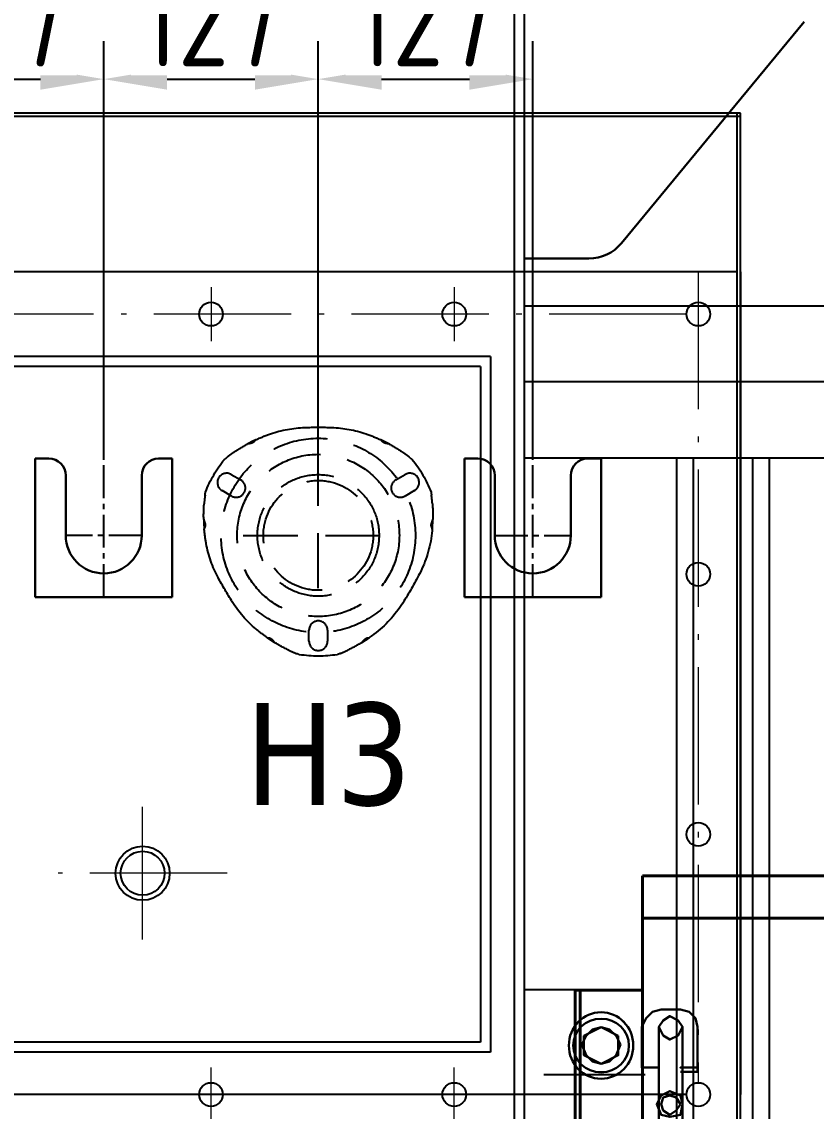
# Model space of a CAD drawing. Header units: millimetres. Extents: x 834 to 15818, y 1166 to 7882.
# Drawn here: x 6213 to 6683, y 6174 to 6819 of the extents above; entities that cross this region are included whole.
import ezdxf

# ---------------------------------------------------------------- set-up
doc = ezdxf.new("R2010")
doc.units = ezdxf.units.MM
doc.header["$LTSCALE"] = 13
for name, pattern in [('4 点画线', [9, 6.25, -1.25, 0.25, -1.25]), ('CENTER', [50.8, 31.75, -6.35, 6.35, -6.35]), ('CENTER2', [1.125, 0.75, -0.125, 0.125, -0.125]), ('DASHED', [0.75, 0.5, -0.25])]:
    doc.linetypes.add(name, pattern=pattern)
doc.layers.get('0').update_dxf_attribs({"color": 1, "linetype": 'CENTER'})
for name, color, linetype in [('1', 4, 'Continuous'), ('2', 3, 'Continuous'), ('3中心线层', 1, 'CENTER'), ('4虚线层', 6, 'DASHED'), ('中心线', 1, 'CENTER2'), ('粗实线', 4, 'Continuous')]:
    doc.layers.add(name, color=color, linetype=linetype)
doc.layers.add('标注、文本', color=3, linetype='Continuous', lineweight=25)
doc.layers.add('铁心', color=3, linetype='Continuous', lineweight=0)
doc.styles.get("Standard").update_dxf_attribs({"font": 'gbenor.shx', "bigfont": 'gbcbig.shx'})
doc.styles.add('Tahoma_txtstyle_30.40_0_0', font='tahoma.ttf')
doc.dimstyles.new('丁晓菲', dxfattribs={"dimscale": 15, "dimtxt": 3.5, "dimasz": 2.5, "dimexe": 1.5, "dimexo": 0, "dimgap": 0.5, "dimtad": 1, "dimtoh": 1, "dimtxsty": 'Standard', "dimcen": 2.5, "dimclrd": 3, "dimclre": 3, "dimclrt": 2, "dimadec": 0, "dimazin": 0, "dimtfac": 1, "dimtmove": 0, "dimatfit": 2, "dimfxl": 1.5, "dimarcsym": 0})

# ---------------------------------------------------------------- blocks, each defined once
blk = doc.blocks.new('A$C03F92070')
at = {"layer": '4虚线层', "ltscale": 5}
for p, q in [((67.85, 40.24), (67.85, 116.01)), ((16.36, 107.57), (21.99, 104.32)), ((113.71, 104.32), (119.34, 107.57)), ((16.49, 94.79), (10.86, 98.04)), ((124.84, 98.04), (119.21, 94.79)), ((23.33, 71.49), (112.37, 71.49)), ((62.35, 8.86), (62.35, 15.36)), ((73.35, 15.36), (73.35, 8.86))]:
    blk.add_line(p, q, dxfattribs=at)
for radius in [57.5, 48, 36, 32.5]:
    blk.add_circle((67.85, 71.49), radius, dxfattribs=at)
at = {"layer": '4虚线层', "ltscale": 5, "extrusion": (0, 0, -1)}
for centre, radius, start, end in [((-67.85, -88.03), 223.54, 87.94531, 92.05469), ((-68.85, 46.49), 90, 64.92451, 71.02185), ((-62.34, 65.41), 70, 71.02185, 87.94531), ((-73.35, 65.41), 70, 92.05469, 108.97815), ((-66.85, 46.49), 90, 108.97815, 115.07549), ((-68.85, 46.49), 90, 55.4521, 61.38179), ((-66.85, 46.49), 90, 118.61821, 124.5479), ((-67.85, 71.49), 71.5, 20.96454, 39.03546), ((-68.85, 46.49), 90, 51.08313, 52.23427), ((-66.85, 46.49), 90, 127.76573, 128.91687), ((-67.85, 71.49), 71.5, 140.96454, 159.03546), ((-90, 83.12), 90, 7.76573, 8.91687), ((-45.7, 83.12), 90, 171.08313, 172.23427), ((-90, 83.12), 90, 358.61821, 4.5479), ((-45.7, 83.12), 90, 175.4521, 181.38179), ((-90, 83.12), 90, 349.46719, 355.07549), ((-65.57, 80.82), 70, 186.60228, 207.21776), ((-45.7, 83.12), 90, 184.92451, 186.60228), ((-70.33, 79.46), 70, 331.9245, 349.46719), ((-205.81, 151.73), 223.54, 327.65027, 331.9245), ((70.97, 151.05), 223.54, 207.21776, 212.35682), ((-76.09, 69.57), 70, 310.17076, 327.65027), ((-58.73, 68.87), 70, 212.35682, 233.02623), ((-89, 84.85), 90, 304.92451, 310.17076), ((-46.7, 84.85), 90, 233.02623, 235.07549), ((-89, 84.85), 90, 295.4521, 301.38179), ((-46.7, 84.85), 90, 238.61821, 244.5479), ((-89, 84.85), 90, 291.08313, 292.23427), ((-67.85, 71.49), 71.5, 260.96454, 279.03546), ((-46.7, 84.85), 90, 247.76573, 248.91687)]:
    blk.add_arc(centre, radius, start, end, dxfattribs=at)
at = {"layer": '4虚线层', "ltscale": 5}
for centre, start, end in [((13.61, 102.81), 60, 240), ((19.24, 99.56), 240, 60), ((116.46, 99.56), 120, 300), ((122.09, 102.81), 300, 120), ((67.85, 15.36), 0, 180), ((67.85, 8.86), 180, 0)]:
    blk.add_arc(centre, 5.5, start, end, dxfattribs=at)
for points, knots in [([(30.89, 128.1), (30.89, 128.1), (30.88, 128.1), (30.83, 128.07), (30.76, 128.04), (30.57, 127.95), (30.45, 127.89), (30.18, 127.77), (30.03, 127.69), (29.7, 127.53), (29.52, 127.45), (29.16, 127.27), (28.96, 127.17), (28.58, 126.98), (28.39, 126.89), (27.99, 126.69), (27.8, 126.59), (27.42, 126.39), (27.24, 126.3), (26.87, 126.11), (26.7, 126.02), (26.39, 125.85), (26.24, 125.77), (25.98, 125.63), (25.87, 125.57), (25.69, 125.47), (25.63, 125.44), (25.58, 125.41), (25.57, 125.4), (25.57, 125.4), (25.57, 125.4), (25.57, 125.4)], [0, 0, 0, 0, 0.043819, 0.043819, 0.119878, 0.119878, 0.195937, 0.195937, 0.271996, 0.271996, 0.348055, 0.348055, 0.424114, 0.424114, 0.500173, 0.500173, 0.576231, 0.576231, 0.65229, 0.65229, 0.728349, 0.728349, 0.804408, 0.804408, 0.880467, 0.880467, 0.956526, 0.956526, 0.994556, 0.994556, 1, 1, 1, 1]), ([(30.71, 128.01), (30.65, 127.99), (30.59, 127.94), (30.48, 127.84), (30.42, 127.77), (30.3, 127.62), (30.24, 127.54), (30.11, 127.35), (30.04, 127.25), (29.89, 127.05), (29.81, 126.95), (29.62, 126.74), (29.51, 126.65), (29.29, 126.47), (29.16, 126.4), (28.9, 126.26), (28.77, 126.2), (28.36, 126.06), (28.08, 125.99), (27.53, 125.87), (27.26, 125.83), (26.87, 125.76), (26.75, 125.74), (26.5, 125.7), (26.38, 125.67), (26.05, 125.61), (25.85, 125.56), (25.74, 125.5)], [0, 0, 0, 0, 0.0625, 0.0625, 0.125, 0.125, 0.1875, 0.1875, 0.25, 0.25, 0.3125, 0.3125, 0.375, 0.375, 0.4375, 0.4375, 0.5, 0.5, 0.625, 0.625, 0.75, 0.75, 0.8125, 0.8125, 0.875, 0.875, 1, 1, 1, 1]), ([(110.13, 125.4), (110.13, 125.4), (110.13, 125.4), (110.13, 125.4), (110.12, 125.41), (110.07, 125.44), (110.01, 125.47), (109.83, 125.57), (109.72, 125.63), (109.46, 125.77), (109.31, 125.85), (108.99, 126.02), (108.81, 126.11), (108.45, 126.3), (108.26, 126.4), (107.88, 126.6), (107.68, 126.7), (107.29, 126.9), (107.1, 127), (106.72, 127.18), (106.53, 127.28), (106.16, 127.46), (105.99, 127.54), (105.66, 127.7), (105.51, 127.77), (105.24, 127.9), (105.12, 127.95), (104.94, 128.04), (104.87, 128.07), (104.82, 128.09), (104.81, 128.1), (104.8, 128.1), (104.8, 128.1), (104.8, 128.1)], [0, 0, 0, 0, 0.005743, 0.005743, 0.043766, 0.043766, 0.119813, 0.119813, 0.195859, 0.195859, 0.271906, 0.271906, 0.347952, 0.347952, 0.423999, 0.423999, 0.500046, 0.500046, 0.576092, 0.576092, 0.652139, 0.652139, 0.728185, 0.728185, 0.804232, 0.804232, 0.880279, 0.880279, 0.956325, 0.956325, 0.994349, 0.994349, 1, 1, 1, 1]), ([(109.96, 125.5), (109.9, 125.53), (109.83, 125.55), (109.65, 125.6), (109.54, 125.63), (109.21, 125.7), (108.96, 125.74), (108.44, 125.83), (108.17, 125.87), (107.63, 125.99), (107.34, 126.06), (106.94, 126.2), (106.8, 126.26), (106.54, 126.39), (106.42, 126.47), (106.19, 126.64), (106.08, 126.74), (105.9, 126.94), (105.81, 127.05), (105.66, 127.25), (105.59, 127.35), (105.46, 127.53), (105.39, 127.62), (105.28, 127.77), (105.22, 127.84), (105.11, 127.94), (105.05, 127.99), (104.99, 128.01)], [0, 0, 0, 0, 0.0625, 0.0625, 0.125, 0.125, 0.25, 0.25, 0.375, 0.375, 0.5, 0.5, 0.5625, 0.5625, 0.625, 0.625, 0.6875, 0.6875, 0.75, 0.75, 0.8125, 0.8125, 0.875, 0.875, 0.9375, 0.9375, 1, 1, 1, 1]), ([(13.95, 117.81), (13.92, 117.79), (13.88, 117.76), (13.82, 117.71), (13.77, 117.67), (13.74, 117.65), (13.73, 117.64)], [0, 0, 0, 0, 0.272943, 0.542517, 0.809704, 1, 1, 1, 1]), ([(14.22, 118.02), (14.2, 118), (14.15, 117.96), (14.08, 117.91), (14.01, 117.86), (13.97, 117.82), (13.95, 117.81)], [0, 0, 0, 0, 0.251777, 0.501943, 0.751136, 1, 1, 1, 1]), ([(14.55, 118.27), (14.52, 118.25), (14.46, 118.2), (14.38, 118.14), (14.3, 118.08), (14.25, 118.04), (14.22, 118.02)], [0, 0, 0, 0, 0.251749, 0.501948, 0.751171, 1, 1, 1, 1]), ([(15.74, 119.15), (15.69, 119.12), (15.59, 119.05), (15.45, 118.94), (15.32, 118.84), (15.18, 118.74), (15.05, 118.65), (14.92, 118.55), (14.8, 118.45), (14.67, 118.36), (14.59, 118.3), (14.55, 118.27)], [0, 0, 0, 0, 0.114473, 0.22719, 0.338528, 0.448878, 0.558641, 0.668227, 0.778044, 0.888502, 1, 1, 1, 1]), ([(17.82, 120.63), (17.81, 120.62), (17.74, 120.57), (17.58, 120.46), (17.28, 120.26), (16.94, 120.02), (16.6, 119.78), (16.29, 119.55), (16.01, 119.35), (15.83, 119.22), (15.74, 119.15)], [0, 0, 0, 0, 0.026865, 0.187364, 0.351072, 0.511786, 0.674931, 0.783277, 0.891149, 1, 1, 1, 1]), ([(119.96, 119.15), (119.92, 119.19), (119.82, 119.25), (119.69, 119.35), (119.55, 119.45), (119.41, 119.55), (119.28, 119.65), (119.06, 119.81), (118.76, 120.02), (118.42, 120.26), (118.12, 120.46), (117.96, 120.57), (117.89, 120.62), (117.88, 120.63)], [0, 0, 0, 0, 0.05466, 0.108896, 0.162888, 0.216817, 0.270864, 0.325211, 0.488741, 0.649833, 0.813717, 0.974388, 1, 1, 1, 1]), ([(121.15, 118.27), (121.11, 118.3), (121.03, 118.36), (120.9, 118.45), (120.78, 118.55), (120.65, 118.65), (120.52, 118.74), (120.38, 118.84), (120.25, 118.94), (120.1, 119.05), (120.01, 119.12), (119.96, 119.15)], [0, 0, 0, 0, 0.111498, 0.221956, 0.331773, 0.441359, 0.551122, 0.661472, 0.77281, 0.885527, 1, 1, 1, 1]), ([(121.48, 118.02), (121.45, 118.04), (121.4, 118.08), (121.32, 118.14), (121.23, 118.2), (121.18, 118.25), (121.15, 118.27)], [0, 0, 0, 0, 0.248829, 0.498052, 0.748251, 1, 1, 1, 1]), ([(121.75, 117.81), (121.73, 117.82), (121.69, 117.86), (121.62, 117.91), (121.55, 117.96), (121.5, 118), (121.48, 118.02)], [0, 0, 0, 0, 0.248864, 0.498057, 0.748223, 1, 1, 1, 1]), ([(121.97, 117.64), (121.96, 117.65), (121.93, 117.67), (121.88, 117.71), (121.82, 117.76), (121.78, 117.79), (121.75, 117.81)], [0, 0, 0, 0, 0.190293, 0.457482, 0.727057, 1, 1, 1, 1]), ([(0.52, 92.79), (0.51, 92.73), (0.5, 92.62), (0.48, 92.45), (0.46, 92.28), (0.45, 92.11), (0.43, 91.95), (0.4, 91.68), (0.37, 91.32), (0.33, 90.9), (0.3, 90.54), (0.29, 90.34), (0.28, 90.26), (0.28, 90.25)], [0, 0, 0, 0, 0.05466, 0.108897, 0.162889, 0.216817, 0.270864, 0.325211, 0.488741, 0.649833, 0.813717, 0.974388, 1, 1, 1, 1]), ([(0.69, 94.25), (0.68, 94.21), (0.67, 94.11), (0.65, 93.95), (0.63, 93.8), (0.61, 93.64), (0.59, 93.47), (0.57, 93.31), (0.55, 93.14), (0.53, 92.96), (0.52, 92.85), (0.52, 92.79)], [0, 0, 0, 0, 0.111498, 0.221956, 0.331773, 0.441359, 0.551122, 0.661472, 0.77281, 0.885527, 1, 1, 1, 1]), ([(0.74, 94.67), (0.73, 94.63), (0.73, 94.57), (0.71, 94.47), (0.7, 94.36), (0.69, 94.29), (0.69, 94.25)], [0, 0, 0, 0, 0.248829, 0.498052, 0.748251, 1, 1, 1, 1]), ([(0.82, 95.29), (0.82, 95.27), (0.81, 95.24), (0.81, 95.17), (0.8, 95.1), (0.79, 95.04), (0.78, 95.01)], [0, 0, 0, 0, 0.190297, 0.457484, 0.727058, 1, 1, 1, 1]), ([(134.92, 95.01), (134.91, 95.04), (134.9, 95.1), (134.89, 95.17), (134.89, 95.24), (134.88, 95.27), (134.88, 95.29)], [0, 0, 0, 0, 0.272943, 0.542517, 0.809704, 1, 1, 1, 1]), ([(134.96, 94.67), (134.96, 94.7), (134.95, 94.76), (134.94, 94.85), (134.93, 94.93), (134.92, 94.98), (134.92, 95.01)], [0, 0, 0, 0, 0.251777, 0.501943, 0.751136, 1, 1, 1, 1]), ([(135.01, 94.25), (135.01, 94.29), (135, 94.36), (134.99, 94.47), (134.97, 94.57), (134.96, 94.63), (134.96, 94.67)], [0, 0, 0, 0, 0.251749, 0.501948, 0.751171, 1, 1, 1, 1]), ([(135.18, 92.79), (135.18, 92.85), (135.16, 92.96), (135.15, 93.14), (135.13, 93.31), (135.11, 93.47), (135.09, 93.64), (135.07, 93.8), (135.05, 93.95), (135.03, 94.11), (135.02, 94.21), (135.01, 94.25)], [0, 0, 0, 0, 0.114473, 0.22719, 0.338528, 0.448878, 0.558641, 0.668227, 0.778044, 0.888502, 1, 1, 1, 1]), ([(135.42, 90.25), (135.42, 90.26), (135.41, 90.34), (135.4, 90.54), (135.37, 90.9), (135.33, 91.31), (135.29, 91.73), (135.25, 92.11), (135.22, 92.45), (135.2, 92.67), (135.18, 92.79)], [0, 0, 0, 0, 0.026865, 0.187364, 0.351073, 0.511786, 0.674931, 0.783277, 0.891149, 1, 1, 1, 1]), ([(0.02, 81.15), (0.02, 81.15), (0.02, 81.15), (0.02, 81.15), (0.02, 81.14), (0.02, 81.08), (0.02, 81.01), (0.02, 80.81), (0.03, 80.68), (0.04, 80.38), (0.04, 80.21), (0.05, 79.85), (0.06, 79.65), (0.08, 79.24), (0.09, 79.03), (0.11, 78.6), (0.12, 78.38), (0.14, 77.94), (0.16, 77.72), (0.18, 77.3), (0.2, 77.09), (0.23, 76.68), (0.24, 76.49), (0.27, 76.13), (0.28, 75.96), (0.3, 75.67), (0.32, 75.54), (0.33, 75.33), (0.34, 75.26), (0.34, 75.2), (0.35, 75.19), (0.35, 75.19), (0.35, 75.19), (0.35, 75.19)], [0, 0, 0, 0, 0.005743, 0.005743, 0.043766, 0.043766, 0.119813, 0.119813, 0.195859, 0.195859, 0.271906, 0.271906, 0.347952, 0.347952, 0.423999, 0.423999, 0.500046, 0.500046, 0.576092, 0.576092, 0.652139, 0.652139, 0.728185, 0.728185, 0.804232, 0.804232, 0.880279, 0.880279, 0.956325, 0.956325, 0.994349, 0.994349, 1, 1, 1, 1]), ([(0.02, 80.95), (0.02, 80.89), (0.04, 80.81), (0.08, 80.63), (0.12, 80.53), (0.22, 80.21), (0.31, 79.97), (0.5, 79.47), (0.59, 79.22), (0.76, 78.69), (0.85, 78.41), (0.92, 77.98), (0.94, 77.84), (0.96, 77.55), (0.95, 77.4), (0.91, 77.12), (0.88, 76.97), (0.8, 76.71), (0.75, 76.59), (0.65, 76.35), (0.6, 76.24), (0.51, 76.03), (0.47, 75.94), (0.39, 75.76), (0.37, 75.68), (0.33, 75.53), (0.32, 75.46), (0.33, 75.4)], [0, 0, 0, 0, 0.0625, 0.0625, 0.125, 0.125, 0.25, 0.25, 0.375, 0.375, 0.5, 0.5, 0.5625, 0.5625, 0.625, 0.625, 0.6875, 0.6875, 0.75, 0.75, 0.8125, 0.8125, 0.875, 0.875, 0.9375, 0.9375, 1, 1, 1, 1]), ([(135.37, 75.4), (135.38, 75.46), (135.37, 75.53), (135.33, 75.68), (135.31, 75.76), (135.23, 75.94), (135.19, 76.03), (135.1, 76.24), (135.04, 76.35), (134.95, 76.58), (134.9, 76.71), (134.82, 76.97), (134.79, 77.11), (134.75, 77.4), (134.74, 77.54), (134.76, 77.83), (134.78, 77.98), (134.85, 78.4), (134.93, 78.68), (135.11, 79.21), (135.2, 79.47), (135.34, 79.84), (135.38, 79.96), (135.47, 80.2), (135.51, 80.31), (135.62, 80.63), (135.68, 80.83), (135.68, 80.95)], [0, 0, 0, 0, 0.0625, 0.0625, 0.125, 0.125, 0.1875, 0.1875, 0.25, 0.25, 0.3125, 0.3125, 0.375, 0.375, 0.4375, 0.4375, 0.5, 0.5, 0.625, 0.625, 0.75, 0.75, 0.8125, 0.8125, 0.875, 0.875, 1, 1, 1, 1]), ([(135.35, 75.19), (135.35, 75.19), (135.35, 75.2), (135.36, 75.26), (135.37, 75.34), (135.38, 75.54), (135.4, 75.67), (135.42, 75.97), (135.43, 76.14), (135.46, 76.51), (135.48, 76.7), (135.5, 77.11), (135.52, 77.32), (135.54, 77.75), (135.56, 77.97), (135.58, 78.41), (135.59, 78.62), (135.61, 79.05), (135.62, 79.26), (135.64, 79.67), (135.65, 79.86), (135.66, 80.22), (135.66, 80.39), (135.67, 80.68), (135.67, 80.81), (135.68, 81.01), (135.68, 81.08), (135.68, 81.14), (135.68, 81.15), (135.68, 81.15), (135.68, 81.15), (135.68, 81.15)], [0, 0, 0, 0, 0.043819, 0.043819, 0.119878, 0.119878, 0.195937, 0.195937, 0.271996, 0.271996, 0.348055, 0.348055, 0.424114, 0.424114, 0.500173, 0.500173, 0.576232, 0.576232, 0.65229, 0.65229, 0.728349, 0.728349, 0.804408, 0.804408, 0.880467, 0.880467, 0.956526, 0.956526, 0.994556, 0.994556, 1, 1, 1, 1]), ([(37.3, 11.18), (37.3, 11.18), (37.31, 11.17), (37.36, 11.14), (37.42, 11.09), (37.59, 10.98), (37.7, 10.9), (37.95, 10.73), (38.09, 10.63), (38.39, 10.43), (38.55, 10.32), (38.89, 10.09), (39.07, 9.97), (39.42, 9.73), (39.61, 9.61), (39.98, 9.37), (40.16, 9.26), (40.51, 9.03), (40.69, 8.91), (41.04, 8.69), (41.2, 8.59), (41.51, 8.4), (41.65, 8.31), (41.9, 8.16), (42.01, 8.09), (42.18, 7.99), (42.24, 7.95), (42.29, 7.92), (42.3, 7.91), (42.3, 7.91), (42.3, 7.91), (42.3, 7.91)], [0, 0, 0, 0, 0.043819, 0.043819, 0.119878, 0.119878, 0.195937, 0.195937, 0.271996, 0.271996, 0.348055, 0.348055, 0.424114, 0.424114, 0.500173, 0.500173, 0.576231, 0.576231, 0.65229, 0.65229, 0.728349, 0.728349, 0.804408, 0.804408, 0.880467, 0.880467, 0.956526, 0.956526, 0.994556, 0.994556, 1, 1, 1, 1]), ([(37.47, 11.06), (37.52, 11.02), (37.59, 11), (37.73, 10.95), (37.82, 10.93), (38.01, 10.91), (38.11, 10.9), (38.34, 10.88), (38.46, 10.87), (38.71, 10.83), (38.85, 10.81), (39.11, 10.75), (39.25, 10.71), (39.52, 10.6), (39.64, 10.53), (39.89, 10.37), (40.01, 10.29), (40.34, 10.01), (40.54, 9.8), (40.91, 9.38), (41.09, 9.17), (41.34, 8.87), (41.42, 8.77), (41.58, 8.58), (41.66, 8.48), (41.88, 8.23), (42.02, 8.08), (42.13, 8.02)], [0, 0, 0, 0, 0.0625, 0.0625, 0.125, 0.125, 0.1875, 0.1875, 0.25, 0.25, 0.3125, 0.3125, 0.375, 0.375, 0.4375, 0.4375, 0.5, 0.5, 0.625, 0.625, 0.75, 0.75, 0.8125, 0.8125, 0.875, 0.875, 1, 1, 1, 1]), ([(93.4, 7.91), (93.4, 7.91), (93.4, 7.91), (93.4, 7.91), (93.41, 7.92), (93.46, 7.95), (93.52, 7.99), (93.69, 8.09), (93.8, 8.16), (94.06, 8.32), (94.2, 8.4), (94.51, 8.6), (94.68, 8.7), (95.02, 8.92), (95.2, 9.04), (95.56, 9.27), (95.75, 9.39), (96.12, 9.63), (96.3, 9.75), (96.65, 9.98), (96.83, 10.1), (97.16, 10.33), (97.32, 10.43), (97.62, 10.64), (97.76, 10.73), (98.01, 10.9), (98.11, 10.98), (98.28, 11.1), (98.34, 11.14), (98.39, 11.17), (98.4, 11.18), (98.4, 11.18), (98.4, 11.18), (98.4, 11.18)], [0, 0, 0, 0, 0.005743, 0.005743, 0.043766, 0.043766, 0.119813, 0.119813, 0.195859, 0.195859, 0.271906, 0.271906, 0.347952, 0.347952, 0.423999, 0.423999, 0.500046, 0.500046, 0.576092, 0.576092, 0.652139, 0.652139, 0.728185, 0.728185, 0.804232, 0.804232, 0.880279, 0.880279, 0.956325, 0.956325, 0.994349, 0.994349, 1, 1, 1, 1]), ([(93.57, 8.02), (93.62, 8.05), (93.68, 8.1), (93.82, 8.23), (93.89, 8.31), (94.11, 8.56), (94.27, 8.76), (94.61, 9.17), (94.79, 9.38), (95.16, 9.79), (95.36, 10), (95.69, 10.28), (95.8, 10.37), (96.05, 10.53), (96.18, 10.6), (96.44, 10.71), (96.58, 10.75), (96.85, 10.81), (96.98, 10.83), (97.24, 10.87), (97.36, 10.88), (97.58, 10.9), (97.69, 10.91), (97.88, 10.93), (97.96, 10.95), (98.11, 11), (98.18, 11.02), (98.23, 11.06)], [0, 0, 0, 0, 0.0625, 0.0625, 0.125, 0.125, 0.25, 0.25, 0.375, 0.375, 0.5, 0.5, 0.5625, 0.5625, 0.625, 0.625, 0.6875, 0.6875, 0.75, 0.75, 0.8125, 0.8125, 0.875, 0.875, 0.9375, 0.9375, 1, 1, 1, 1]), ([(50.31, 3.59), (50.32, 3.59), (50.4, 3.55), (50.57, 3.46), (50.9, 3.31), (51.28, 3.14), (51.66, 2.96), (52.01, 2.8), (52.32, 2.67), (52.52, 2.57), (52.63, 2.53)], [0, 0, 0, 0, 0.026866, 0.187364, 0.351073, 0.511786, 0.674931, 0.783277, 0.891149, 1, 1, 1, 1]), ([(52.63, 2.53), (52.68, 2.5), (52.79, 2.46), (52.95, 2.39), (53.11, 2.32), (53.26, 2.25), (53.41, 2.19), (53.56, 2.12), (53.7, 2.06), (53.85, 2), (53.94, 1.96), (53.98, 1.94)], [0, 0, 0, 0, 0.114473, 0.22719, 0.338528, 0.448878, 0.558641, 0.668227, 0.778044, 0.888502, 1, 1, 1, 1]), ([(53.98, 1.94), (54.02, 1.93), (54.09, 1.9), (54.18, 1.86), (54.28, 1.82), (54.34, 1.79), (54.37, 1.78)], [0, 0, 0, 0, 0.251749, 0.501948, 0.751171, 1, 1, 1, 1]), ([(54.37, 1.78), (54.4, 1.77), (54.45, 1.74), (54.54, 1.71), (54.61, 1.68), (54.66, 1.66), (54.69, 1.65)], [0, 0, 0, 0, 0.251777, 0.501943, 0.751136, 1, 1, 1, 1]), ([(54.69, 1.65), (54.71, 1.64), (54.77, 1.61), (54.84, 1.58), (54.9, 1.56), (54.93, 1.55), (54.94, 1.54)], [0, 0, 0, 0, 0.272943, 0.542518, 0.809705, 1, 1, 1, 1]), ([(80.76, 1.54), (80.77, 1.55), (80.8, 1.56), (80.86, 1.58), (80.93, 1.61), (80.99, 1.64), (81.01, 1.65)], [0, 0, 0, 0, 0.190295, 0.457482, 0.727057, 1, 1, 1, 1]), ([(81.01, 1.65), (81.04, 1.66), (81.08, 1.68), (81.16, 1.71), (81.25, 1.74), (81.3, 1.77), (81.33, 1.78)], [0, 0, 0, 0, 0.248864, 0.498057, 0.748223, 1, 1, 1, 1]), ([(81.33, 1.78), (81.36, 1.79), (81.42, 1.82), (81.52, 1.86), (81.61, 1.9), (81.68, 1.93), (81.72, 1.94)], [0, 0, 0, 0, 0.248829, 0.498052, 0.748251, 1, 1, 1, 1]), ([(81.72, 1.94), (81.76, 1.96), (81.85, 2), (82, 2.06), (82.14, 2.12), (82.29, 2.19), (82.44, 2.25), (82.59, 2.32), (82.75, 2.39), (82.91, 2.46), (83.02, 2.5), (83.07, 2.53)], [0, 0, 0, 0, 0.111498, 0.221956, 0.331773, 0.441359, 0.551122, 0.661472, 0.77281, 0.885527, 1, 1, 1, 1]), ([(83.07, 2.53), (83.12, 2.55), (83.23, 2.6), (83.38, 2.67), (83.54, 2.73), (83.69, 2.8), (83.84, 2.87), (84.09, 2.98), (84.42, 3.14), (84.8, 3.31), (85.13, 3.46), (85.3, 3.55), (85.38, 3.58), (85.39, 3.59)], [0, 0, 0, 0, 0.05466, 0.108897, 0.162889, 0.216817, 0.270864, 0.325211, 0.488741, 0.649834, 0.813718, 0.974389, 1, 1, 1, 1])]:
    blk.add_open_spline(points, degree=3, knots=knots, dxfattribs=at)
blk.add_open_spline([(0.82, 95.28), (0.81, 95.2), (0.82, 95.09), (0.84, 94.95)], degree=3, dxfattribs=at)
blk = doc.blocks.new('0.020')
at = {"layer": '中心线', "ltscale": 2}
for p, q in [((13611.24, 16499.07), (13611.24, 16581.07)), ((13588.74, 16535.57), (13633.74, 16535.57))]:
    blk.add_line(p, q, dxfattribs=at)
at = {"layer": '粗实线', "lineweight": 30}
for p, q in [((13570.74, 16499.07), (13570.74, 16581.07)), ((13570.74, 16581.07), (13578.74, 16581.07)), ((13643.74, 16581.07), (13651.74, 16581.07)), ((13651.74, 16499.07), (13651.74, 16581.07)), ((13588.74, 16535.57), (13588.74, 16571.07)), ((13633.74, 16535.57), (13633.74, 16571.07)), ((13570.74, 16499.07), (13651.74, 16499.07))]:
    blk.add_line(p, q, dxfattribs=at)
for centre, radius, start, end in [((13578.74, 16571.07), 10, 0, 90), ((13643.74, 16571.07), 10, 90, 180), ((13611.24, 16535.57), 22.5, 180, 0)]:
    blk.add_arc(centre, radius, start, end, dxfattribs=at)
blk = doc.blocks.new('1256522263')
at = {"layer": '1', "ltscale": 4}
for p, q in [((92160.12, -185879.11), (91628.12, -185879.11)), ((92160.12, -185969.11), (91628.12, -185969.11))]:
    blk.add_line(p, q, dxfattribs=at)
at = {"layer": '1'}
for p, q in [((92015.12, -185969.11), (92015.12, -186879.11)), ((92025.12, -185969.11), (92025.12, -186879.11)), ((92060.12, -185969.11), (92060.12, -186879.11)), ((92070.12, -185969.11), (92070.12, -186879.11))]:
    blk.add_line(p, q, dxfattribs=at)
at = {"layer": '3中心线层', "ltscale": 40}
blk.add_line((91628.12, -185924.11), (92160.12, -185924.11), dxfattribs=at)
blk = doc.blocks.new('A$C3970166B')
at = {"layer": '标注、文本', "color": 4, "lineweight": 30}
for points in [[(20.32, 13.55), (18.63, 16.93), (16.09, 19.47), (12.7, 20.32), (9.31, 19.47), (6.77, 16.93), (5.08, 13.55), (6.77, 9.31), (9.31, 6.77), (12.7, 5.93), (16.09, 6.77), (18.63, 9.31)], [(19.47, 16.93), (12.7, 20.32), (5.93, 16.93), (5.93, 9.31), (12.7, 5.93), (19.47, 9.31)]]:
    blk.add_lwpolyline(points, close=True, dxfattribs=at)
for major_axis, ratio in [((0, 13.12), 0.967742), ((-11.01, 0), 0.961538)]:
    blk.add_ellipse((12.7, 13.12), major_axis=major_axis, ratio=ratio, start_param=0, end_param=6.283185, dxfattribs=at)
blk = doc.blocks.new('A$C33D96195')
at = {"layer": '标注、文本', "color": 4, "lineweight": 30}
for points in [[(54.61, 171.45), (49.53, 170.18), (45.72, 166.37), (43.18, 161.29)], [(54.61, 171.45), (66.04, 171.45)], [(76.2, 161.29), (74.93, 166.37), (71.12, 170.18), (66.04, 171.45)], [(53.34, 137.16), (43.18, 137.16), (43.18, 161.29)], [(67.31, 6.35), (67.31, 161.29), (64.77, 165.1), (59.69, 167.64), (55.88, 165.1), (53.34, 161.29), (55.88, 156.21), (59.69, 153.67), (64.77, 156.21), (67.31, 161.29)], [(53.34, 161.29), (53.34, 6.35)], [(76.2, 161.29), (76.2, 137.16), (66.04, 137.16), (76.2, 137.16), (76.2, 134.62), (66.04, 134.62)], [(53.34, 6.35), (55.88, 2.54), (59.69, 0), (64.77, 2.54), (67.31, 6.35)]]:
    blk.add_lwpolyline(points, dxfattribs=at)
for points in [[(30.48, 150.83), (27.94, 155.91), (24.13, 159.72), (19.05, 160.99), (13.97, 159.72), (10.16, 155.91), (7.62, 150.83), (10.16, 144.48), (13.97, 140.67), (19.05, 139.4), (24.13, 140.67), (27.94, 144.48)], [(29.21, 155.91), (19.05, 160.99), (8.89, 155.91), (8.89, 144.48), (19.05, 139.4), (29.21, 144.48)], [(67.31, 115.57), (66.04, 120.65), (59.69, 123.19), (54.61, 120.65), (52.07, 115.57), (54.61, 109.22), (59.69, 107.95), (66.04, 109.22)], [(66.04, 115.57), (63.5, 119.38), (59.69, 120.65), (55.88, 119.38), (54.61, 115.57), (55.88, 111.76), (59.69, 109.22), (63.5, 111.76)]]:
    blk.add_lwpolyline(points, close=True, dxfattribs=at)
for major_axis, ratio in [((0, 19.69), 0.967742), ((-16.51, 0), 0.961538)]:
    blk.add_ellipse((19.05, 150.2), major_axis=major_axis, ratio=ratio, start_param=0, end_param=6.283185, dxfattribs=at)
at = {"layer": '标注、文本', "xscale": 1.5, "yscale": 1.5, "zscale": 1.5}
blk.add_blockref('A$C3970166B', (0, 130.51), dxfattribs=at)
blk = doc.blocks.new('*U777')
at = {"color": 0, "linetype": 'Continuous'}
for p, q in [((-6.5, 3.75), (0, 7.51)), ((6.5, 3.75), (0, 7.51)), ((-6.5, -3.75), (-6.5, 3.75)), ((6.5, -3.75), (6.5, 3.75)), ((-6.5, -3.75), (0, -7.51)), ((6.5, -3.75), (0, -7.51))]:
    blk.add_line(p, q, dxfattribs=at)
for radius in [6.5, 3.4]:
    blk.add_circle((0, 0), radius, dxfattribs=at)
blk.add_arc((0, 0), 4, 250, 160, dxfattribs=at)
blk = doc.blocks.new('电缆管接头(M32)')
at = {"color": 1}
for p, q in [((15.2, 0), (-15.2, 0)), ((15.17, -4.49), (-15.17, -4.49))]:
    blk.add_line(p, q, dxfattribs=at)
at = {"color": 1, "lineweight": 15}
for p, q in [((-16, -4.97), (-15.17, -4.49)), ((-16, -4.97), (-15.17, -5.45)), ((-16, -5.93), (-15.17, -5.45)), ((-16, -5.93), (-15.17, -6.41)), ((-16, -6.89), (-15.17, -6.41)), ((-15.17, -4.49), (15.17, -5.45)), ((-15.17, -5.45), (15.17, -6.41)), ((-15.17, -6.41), (15.17, -7.37)), ((16, -4.97), (15.17, -4.49)), ((16, -4.97), (15.17, -5.45)), ((16, -5.93), (15.17, -5.45)), ((16, -5.93), (15.17, -6.41)), ((16, -6.89), (15.17, -6.41)), ((-16, -6.89), (-15.17, -7.37)), ((-16, -7.85), (-15.17, -7.37)), ((-16, -7.85), (-16, -9.29)), ((16, -9.29), (-16, -9.29)), ((-15.17, -7.37), (15.17, -8.33)), ((16, -6.89), (15.17, -7.37)), ((16, -7.85), (15.17, -7.37)), ((16, -7.85), (15.17, -8.33)), ((16, -8.81), (15.17, -8.33)), ((16, -8.81), (16, -9.29))]:
    blk.add_line(p, q, dxfattribs=at)
at = {"color": 1}
for points in [[(-15.2, 0), (-15.2, -4.21)], [(-9.2, 0), (-9.2, -3.39)], [(-9.2, 0), (-9.2, -3.39)], [(-6, 0), (-6, -3.39)], [(-6, -3.39), (-6, 0)], [(6, -3.39), (6, 0)], [(6, 0), (6, -3.39)], [(6, -3.39), (6, 0)], [(9.2, 0), (9.2, -3.39)], [(9.2, 0), (9.2, -3.39)], [(15.2, -4.21), (15.2, 0)], [(-13.78, -4.49), (13.78, -4.49)], [(-9.2, -4.49), (-6, -4.49)], [(-6, -4.49), (6, -4.49)], [(9.2, -4.49), (6, -4.49)], [(-19, -9.65), (-19, -23.94)], [(17.23, -9.29), (-17.23, -9.29)], [(-7.5, -9.29), (-11.5, -9.29)], [(-11.5, -10.68), (-11.5, -22.91)], [(-11.5, -10.68), (-11.5, -22.91)], [(7.5, -9.29), (-7.5, -9.29)], [(-7.5, -10.68), (-7.5, -22.91)], [(-7.5, -22.91), (-7.5, -10.68)], [(7.5, -9.29), (11.5, -9.29)], [(7.5, -22.91), (7.5, -10.68)], [(7.5, -10.68), (7.5, -22.91)], [(7.5, -22.91), (7.5, -10.68)], [(11.5, -10.68), (11.5, -22.91)], [(11.5, -10.68), (11.5, -22.91)], [(19, -23.94), (19, -9.65)], [(-17.23, -24.29), (17.23, -24.29)], [(-11.5, -24.29), (-7.5, -24.29)], [(-7.5, -24.29), (7.5, -24.29)], [(11.5, -24.29), (7.5, -24.29)]]:
    blk.add_lwpolyline(points, dxfattribs=at)
for points in [[(-6, -3.39), (-9.2, -3.39), (-9.2, 0), (-6, 0)], [(6, -3.39), (9.2, -3.39), (9.2, 0), (6, 0)], [(-7.5, -22.91), (-11.5, -22.91), (-11.5, -10.68), (-7.5, -10.68)], [(7.5, -22.91), (11.5, -22.91), (11.5, -10.68), (7.5, -10.68)]]:
    blk.add_lwpolyline(points, close=True, dxfattribs=at)
for centre, radius, start, end in [((-6.45, 35.94), 41.1, 257.70213, 259.71852), ((-21.12, 35.94), 41.1, 280.28148, 286.85625), ((5.92, 35.94), 41.1, 253.14375, 259.71852), ((-5.92, 35.94), 41.1, 280.28148, 286.85625), ((21.12, 35.94), 41.1, 253.14375, 259.71852), ((6.45, 35.94), 41.1, 280.28148, 282.29787), ((-8.06, -59.84), 51.37, 100.28148, 102.29787), ((-26.4, -59.84), 51.37, 73.14375, 79.71852), ((7.4, -59.84), 51.37, 100.28148, 106.85625), ((-7.4, -59.84), 51.37, 73.14375, 79.71852), ((26.4, -59.84), 51.37, 100.28148, 106.85625), ((8.06, -59.84), 51.37, 77.70213, 79.71852), ((-8.06, 26.25), 51.37, 257.70213, 259.71852), ((-26.4, 26.25), 51.37, 280.28148, 286.85625), ((7.4, 26.25), 51.37, 253.14375, 259.71852), ((-7.4, 26.25), 51.37, 280.28148, 286.85625), ((26.4, 26.25), 51.37, 253.14375, 259.71852), ((8.06, 26.25), 51.37, 280.28148, 282.29787)]:
    blk.add_arc(centre, radius, start, end, dxfattribs=at)
blk = doc.blocks.new('1256215')
at = {"color": 4, "linetype": 'ByBlock', "lineweight": 40}
for p, q in [((85099.41, -184015.12), (85269.41, -184015.12)), ((85099.41, -184040.12), (85099.41, -184015.12)), ((85269.41, -184015.12), (85269.41, -184040.12)), ((85269.41, -184040.12), (85099.41, -184040.12)), ((85099.41, -184040.12), (85099.41, -184420.12)), ((85229.41, -184040.12), (85229.41, -184420.12)), ((85259.41, -184060.12), (85229.41, -184060.12)), ((85259.41, -184060.12), (85259.41, -184420.12)), ((85099.41, -184082.66), (85059.41, -184082.66)), ((85059.41, -184082.66), (85059.41, -184182.66)), ((85099.41, -184384.13), (85059.41, -184384.13)), ((85259.41, -184420.12), (85229.41, -184420.12))]:
    blk.add_line(p, q, dxfattribs=at)
for p, q in [((85041, -184132.66), (85100.91, -184132.66)), ((85050.51, -184334.13), (85100.91, -184334.13))]:
    blk.add_line(p, q)
at = {"color": 4, "linetype": 'ByBlock', "lineweight": 30}
for p, q in [((85155.74, -184344.5), (85158.31, -184360.33)), ((85173.07, -184344.5), (85170.58, -184359.34)), ((85164.41, -184369.43), (85164.41, -184373.93)), ((85161.22, -184373.93), (85167.59, -184373.93)), ((85162.89, -184375.97), (85165.92, -184375.97)), ((85163.59, -184377.77), (85165.22, -184377.77))]:
    blk.add_line(p, q, dxfattribs=at)
at = {"ltscale": 5}
for p, q in [((85259.41, -184420.12), (85099.41, -184420.12)), ((85099.41, -184420.12), (85259.41, -184420.12))]:
    blk.add_line(p, q, dxfattribs=at)
at = {"color": 4, "linetype": 'ByBlock', "lineweight": 40}
blk.add_lwpolyline([(85062.41, -184384.13), (85062.41, -184082.66), (85059.41, -184082.66), (85059.41, -184384.13)], dxfattribs=at)
at = {"color": 4, "linetype": 'ByBlock', "lineweight": 30}
for radius in [11.03, 4.9, 4.9]:
    blk.add_circle((85164.41, -184344.5), radius, dxfattribs=at)
for centre, radius, start, end in [((85164.41, -184344.5), 8.66, 340.99582, 198.39899), ((85164.41, -184359.34), 6.18, 189.1995, 0)]:
    blk.add_arc(centre, radius, start, end, dxfattribs=at)
at = {"layer": '2'}
for p, q in [((85166.15, -184384.98), (85166.15, -184377.08)), ((85141.54, -184384.98), (85190.76, -184384.98)), ((85152.55, -184397.56), (85177.95, -184397.56)), ((85158.39, -184408.56), (85170.76, -184408.56)), ((85158.39, -184408.56), (85170.76, -184408.56))]:
    blk.add_line(p, q, dxfattribs=at)
at = {"color": 4, "linetype": 'ByBlock', "lineweight": 30, "xscale": -1.5, "yscale": 1.5, "zscale": 1.5}
blk.add_blockref('*U777', (85164.41, -184344.5), dxfattribs=at)
for p in [(85141.91, -184420.12), (85186.91, -184420.12)]:
    blk.add_blockref('电缆管接头(M32)', p)
blk = doc.blocks.new('*D806')
at = {"layer": 'Defpoints', "color": 0, "transparency": 16777216}
for p in [(6261.57, 6784.81), (6134.57, 6587.6), (6261.57, 6560.2)]:
    blk.add_point(p, dxfattribs=at)
at = {"layer": '标注、文本', "color": 3, "lineweight": -2, "transparency": 16777216}
for p, q in [((6134.57, 6587.6), (6134.57, 6807.31)), ((6261.57, 6560.2), (6261.57, 6807.31)), ((6172.07, 6784.81), (6224.07, 6784.81))]:
    blk.add_line(p, q, dxfattribs=at)
at = {"layer": '标注、文本', "color": 3, "transparency": 16777216}
for points in [[(6172.07, 6791.06), (6172.07, 6778.56), (6134.57, 6784.81)], [(6224.07, 6791.06), (6224.07, 6778.56), (6261.57, 6784.81)]]:
    blk.add_solid(points, dxfattribs=at)
at = {"layer": '标注、文本', "color": 2, "transparency": 16777216, "insert": (6198.07, 6818.56), "char_height": 52.5, "attachment_point": 5, "bg_fill": 3, "box_fill_scale": 1.1, "bg_fill_color": 256, "bg_fill_true_color": 13158600, "bg_fill_transparency": 0}
blk.add_mtext('127', dxfattribs=at)
blk = doc.blocks.new('*D807')
at = {"layer": 'Defpoints', "color": 0, "transparency": 16777216}
for p in [(6388.57, 6784.81), (6261.57, 6560.2), (6388.57, 6559.22)]:
    blk.add_point(p, dxfattribs=at)
at = {"layer": '标注、文本', "color": 3, "lineweight": -2, "transparency": 16777216}
for p, q in [((6261.57, 6560.2), (6261.57, 6807.31)), ((6388.57, 6559.22), (6388.57, 6807.31)), ((6299.07, 6784.81), (6351.07, 6784.81))]:
    blk.add_line(p, q, dxfattribs=at)
at = {"layer": '标注、文本', "color": 3, "transparency": 16777216}
for points in [[(6299.07, 6791.06), (6299.07, 6778.56), (6261.57, 6784.81)], [(6351.07, 6791.06), (6351.07, 6778.56), (6388.57, 6784.81)]]:
    blk.add_solid(points, dxfattribs=at)
at = {"layer": '标注、文本', "color": 2, "transparency": 16777216, "insert": (6325.07, 6818.56), "char_height": 52.5, "attachment_point": 5, "bg_fill": 3, "box_fill_scale": 1.1, "bg_fill_color": 256, "bg_fill_true_color": 13158600, "bg_fill_transparency": 0}
blk.add_mtext('127', dxfattribs=at)
blk = doc.blocks.new('*D824')
at = {"layer": 'Defpoints', "color": 0, "transparency": 16777216}
for p in [(6515.57, 6784.81), (6388.57, 6578.72), (6515.57, 6560.2)]:
    blk.add_point(p, dxfattribs=at)
at = {"layer": '标注、文本', "color": 3, "lineweight": -2, "transparency": 16777216}
for p, q in [((6388.57, 6578.72), (6388.57, 6807.31)), ((6515.57, 6560.2), (6515.57, 6807.31)), ((6426.07, 6784.81), (6478.07, 6784.81))]:
    blk.add_line(p, q, dxfattribs=at)
at = {"layer": '标注、文本', "color": 3, "transparency": 16777216}
for points in [[(6426.07, 6791.06), (6426.07, 6778.56), (6388.57, 6784.81)], [(6478.07, 6791.06), (6478.07, 6778.56), (6515.57, 6784.81)]]:
    blk.add_solid(points, dxfattribs=at)
at = {"layer": '标注、文本', "color": 2, "transparency": 16777216, "insert": (6452.07, 6818.56), "char_height": 52.5, "attachment_point": 5, "bg_fill": 3, "box_fill_scale": 1.1, "bg_fill_color": 256, "bg_fill_true_color": 13158600, "bg_fill_transparency": 0}
blk.add_mtext('127', dxfattribs=at)

msp = doc.modelspace()

# ---------------------------------------------------------------- linework, layer by layer
at = {"layer": '标注、文本'}
for p, q in [((6504.568, 6891.705), (6504.568, 5485.705)), ((6510.568, 5485.705), (6510.568, 6891.705)), ((6638.568, 6764.7), (5728.568, 6764.7)), ((6638.568, 6762.7), (5730.568, 6762.7)), ((6636.568, 5863.705), (6636.568, 6764.7)), ((6638.568, 5863.705), (6638.568, 6764.7)), ((6636.568, 6670.7), (5728.568, 6670.7)), ((6638.568, 6670.7), (6638.568, 6183.7)), ((6490.568, 6620.7), (5778.568, 6620.7)), ((6440.568, 6620.7), (5828.568, 6620.7)), ((6490.568, 6620.7), (6490.568, 6208.7)), ((6484.568, 6614.7), (5784.568, 6614.7)), ((6484.568, 6614.7), (6484.568, 6214.7)), ((6484.568, 6214.7), (5784.568, 6214.7)), ((6490.568, 6208.7), (5778.568, 6208.7)), ((6606.568, 6183.7), (5728.568, 6183.7))]:
    msp.add_line(p, q, dxfattribs=at)
at = {"layer": '标注、文本', "color": 4, "lineweight": 30}
for p, q in [((6676.146, 6818.766), (6568.068, 6687.684)), ((6510.741, 6678.588), (6548.779, 6678.588))]:
    msp.add_line(p, q, dxfattribs=at)
at = {"layer": '标注、文本', "color": 1, "linetype": '4 点画线', "lineweight": 18}
for p, q in [((6613.568, 6670.7), (6613.568, 6190.7)), ((6325.068, 6661.7), (6325.068, 6629.7)), ((6469.068, 6661.7), (6469.068, 6629.7)), ((6606.568, 6645.7), (5728.568, 6645.7)), ((6325.068, 6167.7), (6325.068, 6199.7)), ((6469.068, 6167.7), (6469.068, 6199.7)), ((6606.568, 6183.7), (5728.568, 6183.7))]:
    msp.add_line(p, q, dxfattribs=at)
at = {"layer": '标注、文本', "color": 1, "linetype": '4 点画线', "lineweight": 20}
for p, q in [((6284.568, 6275.467), (6284.568, 6353.932)), ((6334.568, 6314.7), (6234.568, 6314.7))]:
    msp.add_line(p, q, dxfattribs=at)
at = {"layer": '标注、文本', "color": 0}
msp.add_line((6540.568, 6245.574), (6510.568, 6245.574), dxfattribs=at)
at = {"layer": '标注、文本'}
for centre, radius in [((6325.068, 6645.7), 7), ((6469.068, 6645.7), 7), ((6613.568, 6645.7), 7), ((6613.568, 6491.7), 7), ((6613.568, 6337.7), 7), ((6284.568, 6314.7), 16), ((6284.568, 6314.7), 13), ((6325.068, 6183.7), 7), ((6469.068, 6183.7), 7), ((6613.568, 6183.7), 7)]:
    msp.add_circle(centre, radius, dxfattribs=at)
at = {"layer": '标注、文本', "color": 4, "lineweight": 30}
msp.add_arc((6548.779, 6703.588), 25, 270, 320.494144, dxfattribs=at)

# ---------------------------------------------------------------- block references
at = {"layer": '标注、文本', "color": 0, "xscale": -1}
msp.add_blockref('1256522263', (98670.69, 192529.811), dxfattribs=at)
at = {"layer": '标注、文本'}
for name, p in [('A$C03F92070', (6320.719, 6443.211)), ('0.020', (-7095.67, -10020.869)), ('A$C33D96195', (6536.929, 6062.506))]:
    msp.add_blockref(name, p, dxfattribs=at)
at = {"layer": '标注、文本', "xscale": -1, "rotation": 359.9999999999767}
msp.add_blockref('0.020', (19872.807, -10020.869), dxfattribs=at)
at = {"layer": '标注、文本', "color": 0}
msp.add_blockref('1256215', (-78518.838, 190328.231), dxfattribs=at)

# ---------------------------------------------------------------- texts
at = {"layer": '铁心', "style": 'Tahoma_txtstyle_30.40_0_0'}
msp.add_text('H3', height=60.4188, dxfattribs=at).set_placement((6345.139, 6355.136))

# ---------------------------------------------------------------- next in the draw order: dimensions: what is measured, and where the dimension line sits
at = {"layer": '标注、文本', "color": 0}
dim = msp.add_linear_dim(base=(6261.568, 6784.812), p1=(6134.568, 6587.601), p2=(6261.568, 6560.2), dimstyle='丁晓菲', override={"dimtfill": 1, "dimarcsym": 1}, dxfattribs=at)
dim.commit()
dim.dimension.update_dxf_attribs({"geometry": '*D806', "text_midpoint": (6198.068, 6818.562)})

# ---------------------------------------------------------------- next in the draw order: dimensions: what is measured, and where the dimension line sits
dim = msp.add_linear_dim(base=(6388.568, 6784.812), p1=(6261.568, 6560.2), p2=(6388.568, 6559.217), dimstyle='丁晓菲', override={"dimtfill": 1, "dimarcsym": 1}, dxfattribs=at)
dim.commit()
dim.dimension.update_dxf_attribs({"geometry": '*D807', "text_midpoint": (6325.068, 6818.562)})

# ---------------------------------------------------------------- next in the draw order: dimensions: what is measured, and where the dimension line sits
dim = msp.add_linear_dim(base=(6515.568, 6784.812), p1=(6388.568, 6578.717), p2=(6515.568, 6560.2), dimstyle='丁晓菲', override={"dimtfill": 1, "dimarcsym": 1}, dxfattribs=at)
dim.commit()
dim.dimension.update_dxf_attribs({"geometry": '*D824', "text_midpoint": (6452.068, 6818.562)})

doc.saveas('drawing.dxf')
